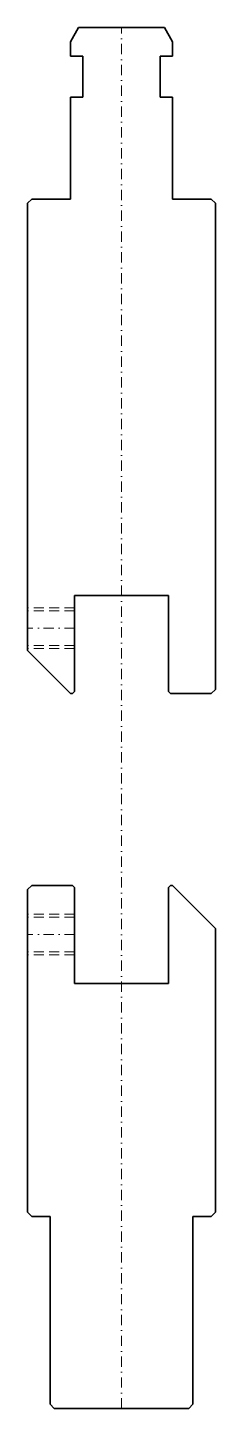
# Model space of a CAD drawing. Header units: millimetres. Extents: x -23 to 23, y -104 to 234.
import ezdxf

# ---------------------------------------------------------------- set-up
doc = ezdxf.new("R2010")
doc.units = ezdxf.units.MM
doc.header["$LTSCALE"] = 5
for name, pattern in [('AUSGEZOGEN', [0]), ('DASHDOT', [1, 0.5, -0.25, 0, -0.25]), ('DASHED', [0.75, 0.5, -0.25])]:
    doc.linetypes.add(name, pattern=pattern)
doc.layers.add('2', color=7, linetype='Continuous')

msp = doc.modelspace()

# ---------------------------------------------------------------- linework, layer by layer
at = {"layer": '2', "color": 7, "linetype": 'AUSGEZOGEN', "lineweight": 35}
for p, q in [((-12.5, 230.54), (-10.5, 234)), ((-10.5, 234), (10.5, 234)), ((10.5, 234), (12.5, 230.54)), ((-12.5, 227), (-12.5, 230.54)), ((12.5, 230.54), (12.5, 227)), ((-9.5, 227), (-12.5, 227)), ((-9.5, 217), (-9.5, 227)), ((12.5, 227), (9.5, 227)), ((9.5, 227), (9.5, 217)), ((-12.5, 192), (-12.5, 217)), ((-12.5, 217), (-9.5, 217)), ((9.5, 217), (12.5, 217)), ((12.5, 217), (12.5, 192)), ((-23, 191), (-22, 192)), ((-23, 81.5), (-23, 191)), ((-22, 192), (-12.5, 192)), ((12.5, 192), (22, 192)), ((22, 192), (23, 191)), ((23, 191), (23, 72)), ((11.5, 95), (-11.5, 95)), ((-11.5, 95), (-11.5, 71.5)), ((11.5, 71.5), (11.5, 95)), ((-12.5, 71), (-23, 81.5)), ((-12, 71), (-12.5, 71)), ((-11.5, 71.5), (-12, 71)), ((12, 71), (11.5, 71.5)), ((22, 71), (12, 71)), ((23, 72), (22, 71)), ((-23, 23), (-22, 24)), ((-22, 24), (-12, 24)), ((-12, 24), (-11.5, 23.5)), ((11.5, 23.5), (12, 24)), ((12, 24), (12.5, 24)), ((12.5, 24), (23, 13.5)), ((-23, -56), (-23, 23)), ((-11.5, 23.5), (-11.5, 0)), ((11.5, 0), (11.5, 23.5)), ((23, 13.5), (23, -56)), ((-11.5, 0), (11.5, 0)), ((-22, -57), (-23, -56)), ((-17.5, -57), (-22, -57)), ((-17.5, -103), (-17.5, -57)), ((22, -57), (17.5, -57)), ((17.5, -57), (17.5, -103)), ((23, -56), (22, -57)), ((-16.5, -104), (-17.5, -103)), ((16.5, -104), (-16.5, -104)), ((17.5, -103), (16.5, -104))]:
    msp.add_line(p, q, dxfattribs=at)
at = {"layer": '2', "color": 7, "linetype": 'DASHDOT', "lineweight": 18}
for p, q in [((0, -104), (0, 234)), ((-11.5, 87), (-23, 87)), ((-11.5, 12), (-23, 12))]:
    msp.add_line(p, q, dxfattribs=at)
at = {"layer": '2', "color": 7, "linetype": 'DASHED', "lineweight": 18}
for p, q in [((-11.5, 92), (-23, 92)), ((-11.5, 91.25), (-23, 91.25)), ((-11.5, 82.75), (-23, 82.75)), ((-11.5, 82), (-23, 82)), ((-11.5, 17), (-23, 17)), ((-11.5, 16.25), (-23, 16.25)), ((-11.5, 7.75), (-23, 7.75)), ((-11.5, 7), (-23, 7))]:
    msp.add_line(p, q, dxfattribs=at)

doc.saveas('drawing.dxf')
